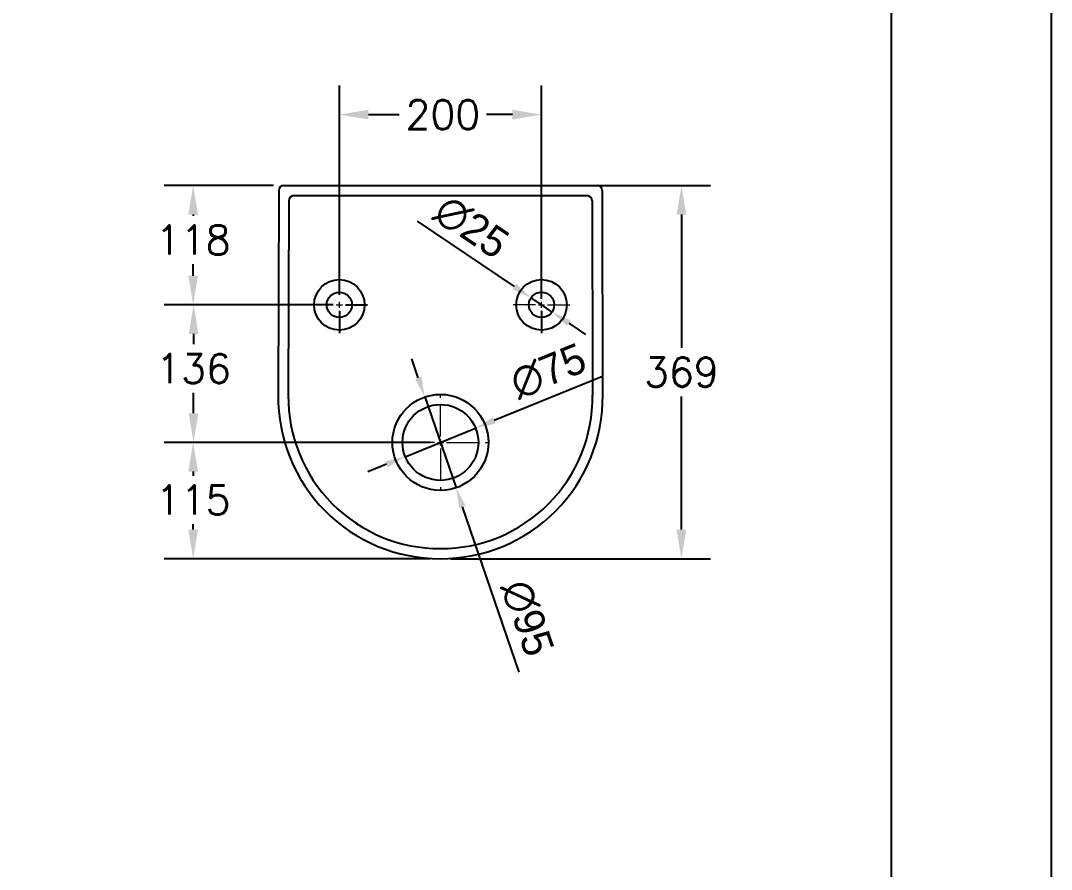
# Model space of a CAD drawing. Extents: x 63494 to 65919, y 58081 to 61511.
# Drawn here: x 64899 to 65919, y 59833 to 60672 of the extents above; entities that cross this region are included whole.
import ezdxf
from ezdxf.lldxf.tags import DXFTag

# ---------------------------------------------------------------- set-up
doc = ezdxf.new("R2010")
doc.units = 0
doc.header["$MEASUREMENT"] = 0
doc.linetypes.add('CENTER', pattern=[50.8, 31.75, -6.35, 6.35, -6.35])
doc.layers.get('Defpoints').update_dxf_attribs({"linetype": 'CONTINUOUS'})
for name, color, linetype in [('BU', 7, 'CONTINUOUS'), ('DIM2', 7, 'CONTINUOUS'), ('LINE', 7, 'CONTINUOUS'), ('YA', 7, 'CONTINUOUS')]:
    doc.layers.add(name, color=color, linetype=linetype)
doc.layers.add('CEN', color=1, linetype='CENTER', lineweight=5)
doc.styles.add('h', font='', dxfattribs={"height": 30})
doc.styles.get("Standard").update_dxf_attribs({"font": 'txt.shx', "bigfont": 'ghs.shx'})
doc.styles.get('h').set_extended_font_data('Haansoft Batang')
tags = doc.linetypes.add('Amconstr', pattern=[9999, 9999, 0]).pattern_tags.tags
tags[6:7] = [DXFTag(74, 4), DXFTag(75, 0), DXFTag(340, '0'), DXFTag(46, 1.0), DXFTag(50, 0.0), DXFTag(44, 0.0), DXFTag(45, 0.0)]
tags[4:5] = [DXFTag(74, 4), DXFTag(75, 0), DXFTag(340, '0'), DXFTag(46, 1.0), DXFTag(50, 0.0), DXFTag(44, 0.0), DXFTag(45, 0.0)]
doc.dimstyles.new('AM_ISO', dxfattribs={"dimscale": 10, "dimtxt": 3.5, "dimasz": 2, "dimexe": 1, "dimexo": 1, "dimgap": 1, "dimtad": 1, "dimdec": 0, "dimdsep": 46, "dimtxsty": 'h', "dimcen": -0.3, "dimclrd": 256, "dimclre": 256, "dimclrt": 2, "dimadec": 0, "dimazin": 2, "dimtp": 0.1, "dimtm": 0.1, "dimtfac": 0.71, "dimtdec": 0, "dimtmove": 0, "dimatfit": 3, "dimfxl": 0, "dimlwd": -1, "dimlwe": -1, "dimarcsym": 0})
doc.dimstyles.get("Standard").update_dxf_attribs({"dimtxt": 0.18, "dimasz": 0.18, "dimexe": 0.18, "dimexo": 0.0625, "dimgap": 0.09, "dimtad": 0, "dimtih": 1, "dimtoh": 1, "dimdec": 4, "dimzin": 0, "dimdsep": 46, "dimtxsty": 'Standard', "dimcen": 0.09, "dimadec": 0, "dimazin": 0, "dimtfac": 1, "dimtdec": 4, "dimtofl": 0, "dimtmove": 0, "dimatfit": 0, "dimfxl": 0, "dimtolj": 1, "dimtzin": 0, "dimarcsym": 0})

# ---------------------------------------------------------------- blocks, each defined once
blk = doc.blocks.new('*D137')
at = {"layer": 'Defpoints', "color": 0}
for p in [(65404.3, 60398), (65425, 60384)]:
    blk.add_point(p, dxfattribs=at)
at = {"layer": 'LINE'}
for p, q in [((65291.7, 60473.8), (65387.7, 60409.2)), ((65425, 60384), (65404.3, 60398)), ((65441.6, 60372.9), (65458.2, 60361.7))]:
    blk.add_line(p, q, dxfattribs=at)
for points in [[(65389.6, 60411.9), (65385.8, 60406.4), (65404.3, 60398)], [(65443.5, 60375.6), (65439.8, 60370.1), (65425, 60384)]]:
    blk.add_solid(points, dxfattribs=at)
at = {"layer": 'LINE', "color": 2, "insert": (65359.3, 60488.6), "char_height": 30, "attachment_point": 5, "rotation": 326.0452, "style": 'h'}
blk.add_mtext('{\\C256;\\P\\C7;∅25}', dxfattribs=at)
blk = doc.blocks.new('*D138')
at = {"layer": 'Defpoints', "color": 0}
for p in [(65349.4, 60269.2), (65279.9, 60240.9)]:
    blk.add_point(p, dxfattribs=at)
at = {"layer": 'LINE'}
for p, q in [((65475.1, 60320.3), (65367.9, 60276.7)), ((65279.9, 60240.9), (65349.4, 60269.2)), ((65261.4, 60233.4), (65242.9, 60225.8))]:
    blk.add_line(p, q, dxfattribs=at)
for points in [[(65366.7, 60279.8), (65369.2, 60273.6), (65349.4, 60269.2)], [(65260.1, 60236.4), (65262.7, 60230.3), (65279.9, 60240.9)]]:
    blk.add_solid(points, dxfattribs=at)
at = {"layer": 'LINE', "color": 2, "insert": (65421.4, 60325.4), "char_height": 30, "attachment_point": 5, "rotation": 22.1395, "style": 'h'}
blk.add_mtext('{\\C7;∅75}', dxfattribs=at)
blk = doc.blocks.new('*D139')
at = {"layer": 'Defpoints', "color": 0}
for p in [(65299.2, 60300), (65330.1, 60210.1)]:
    blk.add_point(p, dxfattribs=at)
at = {"layer": 'LINE'}
for p, q in [((65292.8, 60318.9), (65286.3, 60337.8)), ((65299.2, 60300), (65330.1, 60210.1)), ((65392.6, 60027.9), (65336.6, 60191.2))]:
    blk.add_line(p, q, dxfattribs=at)
for points in [[(65295.9, 60320), (65289.6, 60317.8), (65299.2, 60300)], [(65339.7, 60192.3), (65333.4, 60190.1), (65330.1, 60210.1)]]:
    blk.add_solid(points, dxfattribs=at)
at = {"layer": 'LINE', "color": 2, "insert": (65400.7, 60081.3), "char_height": 30, "attachment_point": 5, "rotation": 288.9424, "style": 'h'}
blk.add_mtext('{\\C7;∅95}', dxfattribs=at)
blk = doc.blocks.new('*D127')
at = {"layer": 'BU', "color": 0, "lineweight": -2}
for p, q in [((65149.7, 60509), (65041.3, 60509)), ((65070.1, 60480.2), (65070.1, 60479.1)), ((65070.1, 60419.8), (65070.1, 60431.1)), ((65204.7, 60391), (65041.3, 60391))]:
    blk.add_line(p, q, dxfattribs=at)
at = {"layer": 'BU', "color": 0}
for points in [[(65065.3, 60480.2), (65074.9, 60480.2), (65070.1, 60509)], [(65065.3, 60419.8), (65074.9, 60419.8), (65070.1, 60391)]]:
    blk.add_solid(points, dxfattribs=at)
at = {"layer": 'Defpoints', "color": 0}
for p in [(65070.1, 60509), (65159.7, 60509), (65214.7, 60391)]:
    blk.add_point(p, dxfattribs=at)
at = {"layer": 'BU', "color": 0, "insert": (65070.1, 60455.1), "char_height": 28.8, "attachment_point": 5}
blk.add_mtext('\\A1;118', dxfattribs=at)
blk = doc.blocks.new('*D128')
at = {"layer": 'BU', "color": 0, "lineweight": -2}
for p, q in [((65169.7, 60509), (65581.9, 60509)), ((65553.1, 60480.2), (65553.1, 60348.5)), ((65553.1, 60168.8), (65553.1, 60300.5)), ((65324.7, 60140), (65581.9, 60140))]:
    blk.add_line(p, q, dxfattribs=at)
at = {"layer": 'BU', "color": 0}
for points in [[(65548.3, 60480.2), (65557.9, 60480.2), (65553.1, 60509)], [(65548.3, 60168.8), (65557.9, 60168.8), (65553.1, 60140)]]:
    blk.add_solid(points, dxfattribs=at)
at = {"layer": 'Defpoints', "color": 0}
for p in [(65159.7, 60509), (65314.7, 60140), (65553.1, 60140)]:
    blk.add_point(p, dxfattribs=at)
at = {"layer": 'BU', "color": 0, "insert": (65553.1, 60324.5), "char_height": 28.8, "attachment_point": 5}
blk.add_mtext('\\A1;369', dxfattribs=at)
blk = doc.blocks.new('*D129')
at = {"layer": 'BU', "color": 0, "lineweight": -2}
for p, q in [((65204.7, 60391), (65041.7, 60391)), ((65070.5, 60362.2), (65070.5, 60352)), ((65070.5, 60283.8), (65070.5, 60304)), ((65304.7, 60255), (65041.7, 60255))]:
    blk.add_line(p, q, dxfattribs=at)
at = {"layer": 'BU', "color": 0}
for points in [[(65065.7, 60362.2), (65075.3, 60362.2), (65070.5, 60391)], [(65065.7, 60283.8), (65075.3, 60283.8), (65070.5, 60255)]]:
    blk.add_solid(points, dxfattribs=at)
at = {"layer": 'Defpoints', "color": 0}
for p in [(65214.7, 60391), (65070.5, 60255), (65314.7, 60255)]:
    blk.add_point(p, dxfattribs=at)
at = {"layer": 'BU', "color": 0, "insert": (65070.5, 60328), "char_height": 28.8, "attachment_point": 5}
blk.add_mtext('\\A1;136', dxfattribs=at)
blk = doc.blocks.new('*D130')
at = {"layer": 'BU', "color": 0, "lineweight": -2}
for p, q in [((65304.7, 60255), (65041.3, 60255)), ((65070.1, 60226.2), (65070.1, 60222.1)), ((65070.1, 60168.8), (65070.1, 60174.1)), ((65304.7, 60140), (65041.3, 60140))]:
    blk.add_line(p, q, dxfattribs=at)
at = {"layer": 'BU', "color": 0}
for points in [[(65065.3, 60226.2), (65074.9, 60226.2), (65070.1, 60255)], [(65065.3, 60168.8), (65074.9, 60168.8), (65070.1, 60140)]]:
    blk.add_solid(points, dxfattribs=at)
at = {"layer": 'Defpoints', "color": 0}
for p in [(65314.7, 60255), (65070.1, 60140), (65314.7, 60140)]:
    blk.add_point(p, dxfattribs=at)
at = {"layer": 'BU', "color": 0, "insert": (65070.1, 60198.1), "char_height": 28.8, "attachment_point": 5}
blk.add_mtext('\\A1;115', dxfattribs=at)
blk = doc.blocks.new('*D131')
at = {"layer": 'BU', "color": 0, "lineweight": -2}
for p, q in [((65214.7, 60401), (65214.7, 60607.9)), ((65414.7, 60401), (65414.7, 60607.9)), ((65243.5, 60579.1), (65273.9, 60579.1)), ((65385.9, 60579.1), (65360.3, 60579.1))]:
    blk.add_line(p, q, dxfattribs=at)
at = {"layer": 'BU', "color": 0}
for points in [[(65243.5, 60583.9), (65243.5, 60574.3), (65214.7, 60579.1)], [(65385.9, 60583.9), (65385.9, 60574.3), (65414.7, 60579.1)]]:
    blk.add_solid(points, dxfattribs=at)
at = {"layer": 'Defpoints', "color": 0}
for p in [(65414.7, 60579.1), (65214.7, 60391), (65414.7, 60391)]:
    blk.add_point(p, dxfattribs=at)
at = {"layer": 'BU', "color": 0, "insert": (65317.1, 60579.1), "char_height": 28.8, "attachment_point": 5}
blk.add_mtext('\\A1;200', dxfattribs=at)

msp = doc.modelspace()

# ---------------------------------------------------------------- linework, layer by layer
at = {"layer": 'BU', "color": 0}
msp.add_line((65465.1, 60318.2), (65465.1, 60301.6), dxfattribs=at)
at = {"layer": 'CEN'}
for p, q in [((65214.7, 60388), (65214.7, 60394)), ((65414.7, 60388), (65414.7, 60394)), ((65211.7, 60391), (65217.7, 60391)), ((65408.7, 60391), (65386.7, 60391)), ((65411.7, 60391), (65417.7, 60391)), ((65420.7, 60391), (65442.7, 60391)), ((65314.7, 60261), (65314.7, 60303)), ((65308.7, 60255), (65266.7, 60255)), ((65311.7, 60255), (65317.7, 60255)), ((65314.7, 60252), (65314.7, 60258)), ((65314.7, 60249), (65314.7, 60207)), ((65320.7, 60255), (65362.7, 60255))]:
    msp.add_line(p, q, dxfattribs=at)
at = {"layer": 'DIM2'}
for p, q in [((65214.7, 60406), (65214.7, 60428)), ((65414.7, 60397), (65414.7, 60419)), ((65208.7, 60391), (65186.7, 60391)), ((65214.7, 60385), (65214.7, 60363)), ((65220.7, 60391), (65242.7, 60391)), ((65414.7, 60385), (65414.7, 60363))]:
    msp.add_line(p, q, dxfattribs=at)
for centre, start, end in [((65159.7, 60504), 90, 179.8642), ((65469.7, 60504), 0.1358, 90)]:
    msp.add_arc(centre, 5, start, end, dxfattribs=at)
at = {"layer": 'LINE', "linetype": 'Amconstr'}
msp.add_line((65760.9, 58223.3), (65760.9, 61391.3), dxfattribs=at)
at = {"layer": 'LINE'}
for p, q in [((65154.7, 60504), (65154.2, 60299.2)), ((65159.7, 60509), (65469.7, 60509)), ((65474.7, 60504), (65475.1, 60299.2)), ((65164.6, 60494), (65164.2, 60299.2)), ((65169.6, 60499), (65459.7, 60499)), ((65464.7, 60494), (65465.1, 60318.2))]:
    msp.add_line(p, q, dxfattribs=at)
for centre, radius in [((65214.7, 60391), 25), ((65414.7, 60391), 25), ((65214.7, 60391), 12.5), ((65414.7, 60391), 12.5), ((65314.7, 60255), 47.5), ((65314.7, 60255), 37.5)]:
    msp.add_circle(centre, radius, dxfattribs=at)
for centre, radius, start, end in [((65169.6, 60494), 5, 90, 179.8642), ((65459.7, 60494), 5, 0.1358, 90), ((65314.2, 60300), 160, 179.3903, 270.1742), ((65314.2, 60300), 150, 179.3903, 270.1742), ((65315.2, 60300), 160, 269.8258, 0.6097), ((65315.2, 60300), 150, 269.8258, 0.6097)]:
    msp.add_arc(centre, radius, start, end, dxfattribs=at)
at = {"layer": 'YA', "color": 0}
msp.add_lwpolyline([(63493.5, 58080.9), (65919, 58080.9), (65919, 61511.2), (63493.5, 61511.2)], close=True, dxfattribs=at)

# ---------------------------------------------------------------- dimensions: what is measured, and where the dimension line sits
at = {"layer": 'BU', "color": 0}
dim = msp.add_linear_dim(base=(65414.7, 60579.1), p1=(65214.7, 60391), p2=(65414.7, 60391), dimstyle='Standard', override={"dimscale": 160, "dimgap": 0.06, "dimdec": 0, "dimatfit": 3}, dxfattribs=at)
dim.commit()
dim.dimension.update_dxf_attribs({"geometry": '*D131', "text_midpoint": (65317.1, 60579.1), "dimtype": 160})
for base, p1, p2, picture, middle in [((65070.1, 60509), (65214.7, 60391), (65159.7, 60509), '*D127', (65070.1, 60455.1)), ((65070.5, 60255), (65214.7, 60391), (65314.7, 60255), '*D129', (65070.5, 60328)), ((65070.1, 60140), (65314.7, 60255), (65314.7, 60140), '*D130', (65070.1, 60198.1))]:
    dim = msp.add_linear_dim(base=base, p1=p1, p2=p2, angle=90, dimstyle='Standard', override={"dimscale": 160, "dimgap": 0.06, "dimdec": 0, "dimatfit": 3}, dxfattribs=at)
    dim.commit()
    dim.dimension.update_dxf_attribs({"geometry": picture, "text_midpoint": middle, "dimtype": 160})
dim = msp.add_linear_dim(base=(65553.1, 60140), p1=(65159.7, 60509), p2=(65314.7, 60140), angle=90, dimstyle='Standard', override={"dimscale": 160, "dimgap": 0.06, "dimdec": 0, "dimatfit": 3}, dxfattribs=at)
dim.commit()
dim.dimension.update_dxf_attribs({"geometry": '*D128', "text_midpoint": (65553.1, 60324.5)})
at = {"layer": 'LINE'}
for p1, p2, text, picture, middle in [((65425, 60384), (65404.3, 60398), '{\\C256;\\P\\C7;<>}', '*D137', (65359.3, 60488.6)), ((65279.9, 60240.9), (65349.4, 60269.2), '{\\C7;<>}', '*D138', (65421.4, 60325.4))]:
    dim = msp.add_diameter_dim_2p(p1=p1, p2=p2, text=text, dimstyle='AM_ISO', dxfattribs=at)
    dim.commit()
    dim.dimension.update_dxf_attribs({"geometry": picture, "text_midpoint": middle})
dim = msp.add_diameter_dim_2p(p1=(65299.2, 60300), p2=(65330.1, 60210.1), text='{\\C7;<>}', dimstyle='AM_ISO', dxfattribs=at)
dim.commit()
dim.dimension.update_dxf_attribs({"geometry": '*D139', "text_midpoint": (65377.1, 60073.2), "dimtype": 163})

doc.saveas('drawing.dxf')
